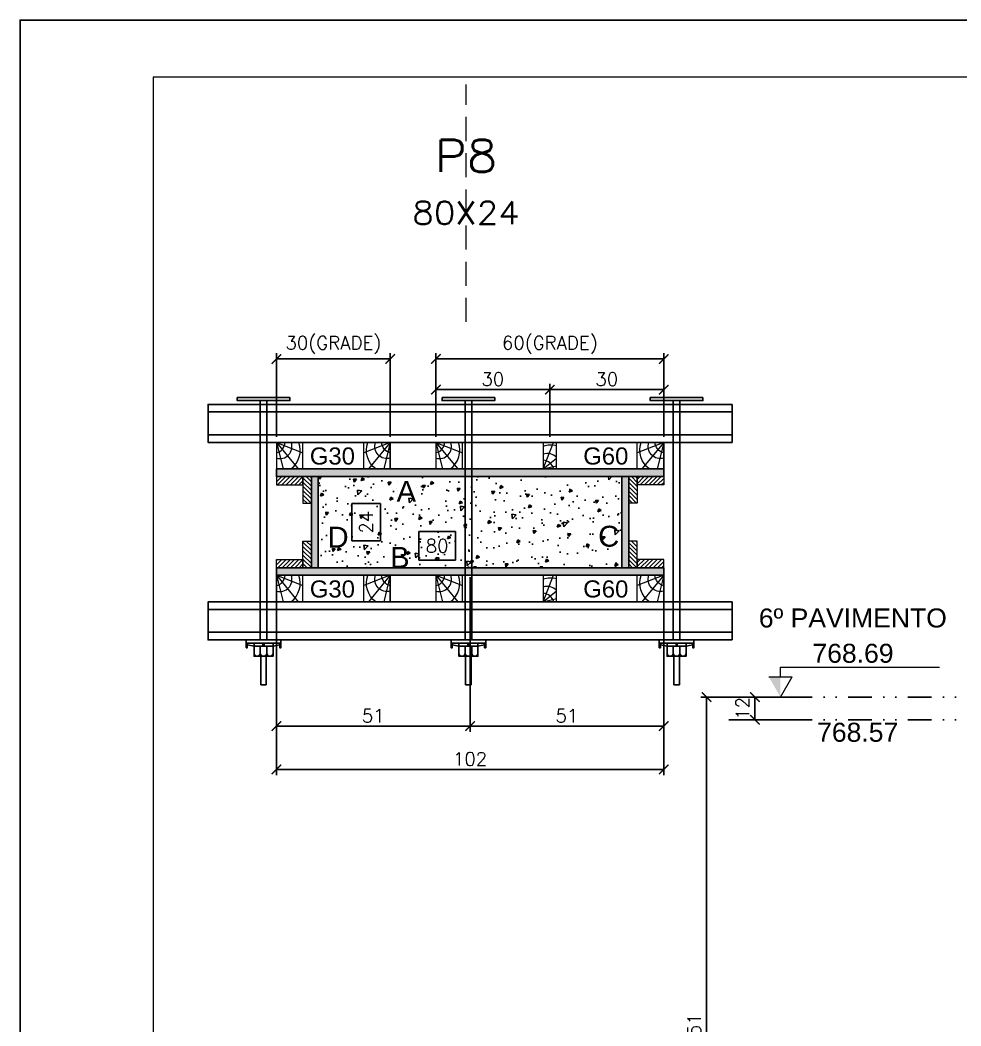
# Model space of a CAD drawing. Extents: x -23436 to 4767, y -4131 to 9755.
# Drawn here: x -17506 to -17011, y 4603 to 5132 of the extents above; entities that cross this region are included whole.
import ezdxf
from ezdxf.enums import TextEntityAlignment as Align

# ---------------------------------------------------------------- set-up
doc = ezdxf.new("R2010")
doc.units = 0
doc.header["$PDMODE"] = 2
doc.header["$PDSIZE"] = 10
for name, pattern in [('CABLIN', [0.35, 0.25, -0.1]), ('DIVIDE2', [0.625, 0.25, -0.125, 0, -0.125, 0, -0.125]), ('HIDDEN', [9.525, 6.35, -3.175])]:
    doc.linetypes.add(name, pattern=pattern)
doc.layers.get('0').update_dxf_attribs({"lineweight": 13})
doc.layers.get('Defpoints').update_dxf_attribs({"lineweight": 13})
for name, color, linetype in [('Barra de Ancoragem', 20, 'Continuous'), ('CHAPA', 1, 'Continuous'), ('Concreto', 250, 'HIDDEN'), ('Cota', 4, 'Continuous'), ('Hachura', 252, 'CABLIN'), ('MB Logo', 254, 'Continuous'), ('MEIO_PONT', 93, 'Continuous'), ('Nível', 160, 'Continuous'), ('Painéis', 30, 'Continuous'), ('Perfil Metálico', 224, 'Continuous'), ('Texto de Titulo', 7, 'Continuous'), ('Texto Nível', 251, 'Continuous'), ('Texto Qtd Sarr', 242, 'Continuous'), ('TEXTO_GERAL', 7, 'Continuous')]:
    doc.layers.add(name, color=color, linetype=linetype)
for name, color, linetype, lineweight in [('FOLHA MB', 7, 'Continuous', 13), ('Madeira', 100, 'Continuous', 13), ('Sarr 2.2x7', 40, 'Continuous', 9), ('sarrafo', 93, 'Continuous', 13), ('Texto Seção', 7, 'Continuous', 15)]:
    doc.layers.add(name, color=color, linetype=linetype, lineweight=lineweight)
doc.layers.add('Laje_Perimetro', color=7, linetype='Continuous', plot=False)
doc.styles.add('ARIAL', font='arial.ttf', dxfattribs={"oblique": 15, "height": 25})
doc.styles.add('ROMANS', font='romans.shx')
doc.styles.add('SANSSERIF', font='sas_____.pfb')
doc.dimstyles.new('COTA SECAO', dxfattribs={"dimtxt": 7, "dimasz": 5, "dimexe": 3, "dimexo": 3, "dimgap": 2, "dimtad": 3, "dimdec": 1, "dimlfac": 0.5, "dimzin": 12, "dimdsep": 46, "dimtxsty": 'ROMANS', "dimblk": 'ARCHTICK', "dimcen": 0, "dimclrd": 4, "dimclre": 4, "dimclrt": 1, "dimadec": 1, "dimazin": 3, "dimtfac": 1, "dimtdec": 1, "dimtmove": 0, "dimatfit": 3, "dimldrblk": 'OBLIQUE', "dimfxl": 0, "dimtolj": 1, "dimtzin": 12, "dimarcsym": 0})
doc.dimstyles.new('PAINEL', dxfattribs={"dimtxt": 7, "dimasz": 5, "dimexe": 3, "dimexo": 3, "dimgap": 3, "dimtad": 1, "dimdec": 1, "dimzin": 12, "dimdsep": 46, "dimtxsty": 'ROMANS', "dimblk": 'ARCHTICK', "dimcen": 0, "dimclrd": 4, "dimclre": 4, "dimclrt": 1, "dimadec": 1, "dimazin": 3, "dimtfac": 1, "dimtdec": 1, "dimtmove": 0, "dimatfit": 3, "dimldrblk": 'OBLIQUE', "dimfxl": 0, "dimtolj": 1, "dimtzin": 12, "dimarcsym": 0})
doc.dimstyles.new('SECÇÃO 2', dxfattribs={"dimtxt": 7, "dimasz": 6, "dimexe": 0.18, "dimexo": 2, "dimgap": -4, "dimtad": 3, "dimdec": 1, "dimlfac": 0.5, "dimzin": 12, "dimdsep": 46, "dimtxsty": 'ROMANS', "dimblk": 'ARCHTICK', "dimcen": 0.09, "dimse1": 1, "dimse2": 1, "dimsd1": 1, "dimsd2": 1, "dimclrd": 180, "dimclre": 5, "dimclrt": 1, "dimadec": 0, "dimazin": 3, "dimtfac": 1, "dimtdec": 1, "dimtofl": 0, "dimtmove": 0, "dimatfit": 3, "dimldrblk": 'ARCHTICK', "dimfxl": 0, "dimtolj": 1, "dimtzin": 0, "dimarcsym": 0})

# ---------------------------------------------------------------- blocks, each defined once
blk = doc.blocks.new('A$C169d8357')
at = {"layer": 'FOLHA MB', "color": 1}
for points in [[(0, 1199.94), (0, 149.94), (1485.02, 149.94), (1485.02, 1199.94)], [(70, 1169.94), (70, 179.94), (1455.02, 179.94), (1455.02, 1169.94)]]:
    blk.add_lwpolyline(points, close=True, dxfattribs=at)
blk = doc.blocks.new('ERTYERTYUYTURTYUTRYU')
at = {"layer": 'Barra de Ancoragem'}
for p, q in [((8963.33, 10873.8), (8963.33, 10855.54)), ((8964.88, 10869.68), (8964.1, 10873.21)), ((8985.14, 10863.2), (8985.14, 10866.14)), ((8964.88, 10859.66), (8964.1, 10856.13))]:
    blk.add_line(p, q, dxfattribs=at)
at = {"layer": 'Barra de Ancoragem', "flags": 128}
for points in [[(8961.54, 10855.54), (8961.54, 10873.8), (8963.33, 10873.8), (8963.33, 10855.54)], [(8963.33, 10873.8), (8965.7, 10873.8), (8965.7, 10873.21), (8963.33, 10873.21)], [(8963.33, 10869.68), (8964.88, 10869.68), (8964.88, 10859.66), (8963.33, 10859.66)], [(8963.33, 10856.13), (8965.7, 10856.13), (8965.7, 10855.54), (8963.33, 10855.54)]]:
    blk.add_lwpolyline(points, close=True, dxfattribs=at)
for points in [[(8964.88, 10859.66), (8970.14, 10859.66), (8970.14, 10869.68), (8964.88, 10869.68)], [(8964.88, 10864.37), (8963.33, 10864.37), (8963.33, 10864.96), (8964.88, 10864.96), (8964.88, 10864.37), (8964.88, 10864.96)], [(8985.14, 10863.2), (8970.14, 10863.2), (8970.14, 10866.14), (8985.14, 10866.14)]]:
    blk.add_lwpolyline(points, dxfattribs=at)
for points in [[(8964.88, 10866.44), (8968.96, 10866.44, 0.729796), (8968.96, 10869.68, 0.729796)], [(8964.88, 10862.9), (8968.96, 10862.9, 0.666667), (8968.96, 10866.44, 0.666667)]]:
    blk.add_lwpolyline(points, format="xyb", dxfattribs=at)
at = {"layer": 'Barra de Ancoragem'}
blk.add_arc((8968.44, 10861.28), 1.7, 287.7564, 72.2436, dxfattribs=at)
blk = doc.blocks.new('*D132')
at = {"layer": 'Cota', "color": 180, "lineweight": -2, "transparency": 16777216}
for p, q in [((-17277.1, 4862.92), (-17296.43, 4862.92)), ((-17296.43, 4862.92), (-17296.43, 4847.92)), ((-17277.1, 4847.92), (-17277.1, 4862.92)), ((-17296.43, 4847.92), (-17277.1, 4847.92))]:
    blk.add_line(p, q, dxfattribs=at)
at = {"layer": 'Defpoints', "color": 0, "transparency": 16777216}
for p in [(-17349.4, 4843.92), (-17189.4, 4843.92), (-17189.4, 4843.92)]:
    blk.add_point(p, dxfattribs=at)
at = {"layer": 'Cota', "color": 1, "transparency": 16777216, "insert": (-17286.77, 4855.42), "char_height": 7, "attachment_point": 5, "style": 'ROMANS'}
blk.add_mtext('\\A1;80', dxfattribs=at)
blk = doc.blocks.new('_ArchTick')
at = {"color": 0, "linetype": 'ByBlock', "const_width": 0.15}
blk.add_lwpolyline([(-0.5, -0.5), (0.5, 0.5)], dxfattribs=at)
blk = doc.blocks.new('*D133')
at = {"layer": 'Cota', "color": 4, "lineweight": -2, "transparency": 16777216}
for p, q in [((-17371.4, 4836.92), (-17371.4, 4734.72)), ((-17167.4, 4836.92), (-17167.4, 4734.72)), ((-17371.4, 4737.72), (-17167.4, 4737.72))]:
    blk.add_line(p, q, dxfattribs=at)
at = {"layer": 'Defpoints', "color": 0, "transparency": 16777216}
for p in [(-17371.4, 4839.92), (-17167.4, 4839.92), (-17167.4, 4737.72)]:
    blk.add_point(p, dxfattribs=at)
at = {"layer": 'Cota', "color": 4, "lineweight": -2, "transparency": 16777216, "xscale": 5, "yscale": 5, "zscale": 5, "rotation": 180}
blk.add_blockref('_ArchTick', (-17371.4, 4737.72), dxfattribs=at)
at = {"layer": 'Cota', "color": 4, "lineweight": -2, "transparency": 16777216, "xscale": 5, "yscale": 5, "zscale": 5}
blk.add_blockref('_ArchTick', (-17167.4, 4737.72), dxfattribs=at)
at = {"layer": 'Cota', "color": 1, "transparency": 16777216, "insert": (-17269.4, 4743.22), "char_height": 7, "attachment_point": 5, "style": 'ROMANS'}
blk.add_mtext('\\A1;102', dxfattribs=at)
blk = doc.blocks.new('_OBLIQUE')
at = {"color": 0, "linetype": 'ByBlock', "lineweight": -2}
for p, q in [((0, 0), (-1, 0)), ((-0.5, -0.5), (0.5, 0.5))]:
    blk.add_line(p, q, dxfattribs=at)
blk = doc.blocks.new('*D134')
at = {"layer": 'Cota', "color": 4, "lineweight": -2, "transparency": 16777216}
for p, q in [((-17269.4, 4838.92), (-17269.4, 4757.49)), ((-17371.4, 4802.92), (-17371.4, 4757.49)), ((-17371.4, 4760.49), (-17269.4, 4760.49))]:
    blk.add_line(p, q, dxfattribs=at)
at = {"layer": 'Defpoints', "color": 0, "transparency": 16777216}
for p in [(-17269.4, 4841.92), (-17371.4, 4805.92), (-17269.4, 4760.49)]:
    blk.add_point(p, dxfattribs=at)
at = {"layer": 'Cota', "color": 4, "lineweight": -2, "transparency": 16777216, "xscale": 5, "yscale": 5, "zscale": 5, "rotation": 180}
blk.add_blockref('_ArchTick', (-17371.4, 4760.49), dxfattribs=at)
at = {"layer": 'Cota', "color": 4, "lineweight": -2, "transparency": 16777216, "xscale": 5, "yscale": 5, "zscale": 5}
blk.add_blockref('_ArchTick', (-17269.4, 4760.49), dxfattribs=at)
at = {"layer": 'Cota', "color": 1, "transparency": 16777216, "insert": (-17320.4, 4765.99), "char_height": 7, "attachment_point": 5, "style": 'ROMANS'}
blk.add_mtext('\\A1;51', dxfattribs=at)
blk = doc.blocks.new('*D135')
at = {"layer": 'Cota', "color": 4, "lineweight": -2, "transparency": 16777216}
for p, q in [((-17269.4, 4838.92), (-17269.4, 4757.49)), ((-17167.4, 4802.92), (-17167.4, 4757.49)), ((-17167.4, 4760.49), (-17269.4, 4760.49))]:
    blk.add_line(p, q, dxfattribs=at)
at = {"layer": 'Defpoints', "color": 0, "transparency": 16777216}
for p in [(-17269.4, 4841.92), (-17167.4, 4805.92), (-17269.4, 4760.49)]:
    blk.add_point(p, dxfattribs=at)
at = {"layer": 'Cota', "color": 4, "lineweight": -2, "transparency": 16777216, "xscale": 5, "yscale": 5, "zscale": 5, "rotation": 180}
blk.add_blockref('_ArchTick', (-17269.4, 4760.49), dxfattribs=at)
at = {"layer": 'Cota', "color": 4, "lineweight": -2, "transparency": 16777216, "xscale": 5, "yscale": 5, "zscale": 5}
blk.add_blockref('_ArchTick', (-17167.4, 4760.49), dxfattribs=at)
at = {"layer": 'Cota', "color": 1, "transparency": 16777216, "insert": (-17218.4, 4765.99), "char_height": 7, "attachment_point": 5, "style": 'ROMANS'}
blk.add_mtext('\\A1;51', dxfattribs=at)
blk = doc.blocks.new('*D136')
at = {"layer": 'Cota', "color": 180, "lineweight": -2, "transparency": 16777216}
for p, q in [((-17316.6, 4877.76), (-17331.6, 4877.76)), ((-17331.6, 4877.76), (-17331.6, 4858.09)), ((-17316.6, 4858.09), (-17316.6, 4877.76)), ((-17331.6, 4858.09), (-17316.6, 4858.09))]:
    blk.add_line(p, q, dxfattribs=at)
at = {"layer": 'Defpoints', "color": 0, "transparency": 16777216}
for p in [(-17349.4, 4891.92), (-17312.6, 4891.92), (-17349.4, 4843.92)]:
    blk.add_point(p, dxfattribs=at)
at = {"layer": 'Cota', "color": 1, "transparency": 16777216, "insert": (-17324.1, 4867.92), "char_height": 7, "attachment_point": 5, "rotation": 90, "style": 'ROMANS'}
blk.add_mtext('\\A1;24', dxfattribs=at)
blk = doc.blocks.new('titulo1')
at = {"layer": 'Defpoints', "color": 252, "linetype": 'HIDDEN', "ltscale": 2}
blk.add_line((0, 0), (0, 125), dxfattribs=at)
at = {"layer": 'Defpoints', "style": 'ROMANS', "oblique": 15}
blk.add_attdef('FOLHA', text='', height=10, dxfattribs=at).set_placement((0, 15.58), align=Align.MIDDLE_CENTER)
at = {"layer": 'Texto Qtd Sarr', "color": 3, "style": 'ROMANS', "oblique": 15}
for tag, height, p in [('TITULO', 17, (0, 71.45)), ('SEÇÃO', 12, (0, 41.55))]:
    blk.add_attdef(tag, text='', height=height, dxfattribs=at).set_placement(p, align=Align.MIDDLE_CENTER)
blk = doc.blocks.new('*D141')
at = {"layer": 'Cota', "color": 4, "lineweight": -2, "transparency": 16777216}
for p, q in [((-17111.8, 4775.85), (-17147.85, 4775.85)), ((-17144.85, 4775.85), (-17144.85, 4424.85)), ((-17111.8, 4424.85), (-17147.85, 4424.85))]:
    blk.add_line(p, q, dxfattribs=at)
at = {"layer": 'Defpoints', "color": 0, "transparency": 16777216}
for p in [(-17108.8, 4775.85), (-17144.85, 4424.85), (-17108.8, 4424.85)]:
    blk.add_point(p, dxfattribs=at)
at = {"layer": 'Cota', "color": 4, "lineweight": -2, "transparency": 16777216, "xscale": 5, "yscale": 5, "zscale": 5}
for p, rotation in [((-17144.85, 4775.85), 90), ((-17144.85, 4424.85), 270)]:
    blk.add_blockref('_ArchTick', p, dxfattribs=dict(at, rotation=rotation))
at = {"layer": 'Cota', "color": 1, "transparency": 16777216, "insert": (-17151.35, 4600.35), "char_height": 7, "attachment_point": 5, "rotation": 90, "style": 'ROMANS'}
blk.add_mtext('\\A1;351', dxfattribs=at)
blk = doc.blocks.new('*D171')
at = {"layer": 'Cota', "color": 4, "lineweight": -2, "transparency": 16777216}
for p, q in [((-17101.14, 4775.85), (-17122.37, 4775.85)), ((-17119.37, 4775.85), (-17119.37, 4763.85)), ((-17101.14, 4763.85), (-17122.37, 4763.85))]:
    blk.add_line(p, q, dxfattribs=at)
at = {"layer": 'Defpoints', "color": 0, "transparency": 16777216}
for p in [(-17098.14, 4775.85), (-17119.37, 4763.85), (-17098.14, 4763.85)]:
    blk.add_point(p, dxfattribs=at)
at = {"layer": 'Cota', "color": 4, "lineweight": -2, "transparency": 16777216, "xscale": 5, "yscale": 5, "zscale": 5}
for p, rotation in [((-17119.37, 4775.85), 90), ((-17119.37, 4763.85), 270)]:
    blk.add_blockref('_ArchTick', p, dxfattribs=dict(at, rotation=rotation))
at = {"layer": 'Cota', "color": 1, "transparency": 16777216, "insert": (-17125.87, 4769.85), "char_height": 7, "attachment_point": 5, "rotation": 90, "style": 'ROMANS'}
blk.add_mtext('\\A1;12', dxfattribs=at)
blk = doc.blocks.new('PONTALETE')
at = {"layer": 'Madeira'}
for q in [(2.71, 7), (7, 5.76), (7, 1.74)]:
    blk.add_line((0, 0), q, dxfattribs=at)
blk.add_lwpolyline([(0, 0), (7, 0), (7, 7), (0, 7)], close=True, dxfattribs=at)
for centre, radius, start, end in [((2.04, 0.06), 6.23, 37.2818, 109.0913), ((1.09, 0.9), 3.19, 343.603, 109.9847), ((-0.21, -0.78), 3.09, 14.6322, 86.0383)]:
    blk.add_arc(centre, radius, start, end, dxfattribs=at)
blk = doc.blocks.new('*D865')
at = {"layer": 'Cota', "color": 4, "lineweight": -2, "transparency": 16777216}
for p, q in [((-17371.4, 4912.92), (-17371.4, 4956.85)), ((-17311.4, 4912.92), (-17311.4, 4956.85)), ((-17371.4, 4953.85), (-17311.4, 4953.85))]:
    blk.add_line(p, q, dxfattribs=at)
at = {"layer": 'Defpoints', "color": 0, "transparency": 16777216}
for p in [(-17311.4, 4953.85), (-17371.4, 4909.92), (-17311.4, 4909.92)]:
    blk.add_point(p, dxfattribs=at)
at = {"layer": 'Cota', "color": 4, "lineweight": -2, "transparency": 16777216, "xscale": 5, "yscale": 5, "zscale": 5, "rotation": 180}
blk.add_blockref('_ArchTick', (-17371.4, 4953.85), dxfattribs=at)
at = {"layer": 'Cota', "color": 4, "lineweight": -2, "transparency": 16777216, "xscale": 5, "yscale": 5, "zscale": 5}
blk.add_blockref('_ArchTick', (-17311.4, 4953.85), dxfattribs=at)
at = {"layer": 'Cota', "color": 1, "transparency": 16777216, "insert": (-17341.4, 4961.18), "char_height": 7, "attachment_point": 5, "style": 'ROMANS'}
blk.add_mtext('\\A1;30(GRADE)', dxfattribs=at)
blk = doc.blocks.new('*D866')
at = {"layer": 'Cota', "color": 4, "lineweight": -2, "transparency": 16777216}
for p, q in [((-17287.4, 4912.92), (-17287.4, 4956.85)), ((-17167.4, 4912.92), (-17167.4, 4956.85)), ((-17287.4, 4953.85), (-17167.4, 4953.85))]:
    blk.add_line(p, q, dxfattribs=at)
at = {"layer": 'Defpoints', "color": 0, "transparency": 16777216}
for p in [(-17167.4, 4953.85), (-17287.4, 4909.92), (-17167.4, 4909.92)]:
    blk.add_point(p, dxfattribs=at)
at = {"layer": 'Cota', "color": 4, "lineweight": -2, "transparency": 16777216, "xscale": 5, "yscale": 5, "zscale": 5, "rotation": 180}
blk.add_blockref('_ArchTick', (-17287.4, 4953.85), dxfattribs=at)
at = {"layer": 'Cota', "color": 4, "lineweight": -2, "transparency": 16777216, "xscale": 5, "yscale": 5, "zscale": 5}
blk.add_blockref('_ArchTick', (-17167.4, 4953.85), dxfattribs=at)
at = {"layer": 'Cota', "color": 1, "transparency": 16777216, "insert": (-17227.4, 4961.18), "char_height": 7, "attachment_point": 5, "style": 'ROMANS'}
blk.add_mtext('\\A1;60(GRADE)', dxfattribs=at)
blk = doc.blocks.new('MEIO PONTALETE')
at = {"layer": 'Madeira'}
for q in [(2.71, 7), (3.5, 2.88), (3.5, 0.87)]:
    blk.add_line((0, 0), q, dxfattribs=at)
blk.add_lwpolyline([(0, 0), (3.5, 0), (3.5, 7), (0, 7)], close=True, dxfattribs=at)
for centre, radius, start, end in [((2.04, 0.06), 6.23, 76.4499, 109.0913), ((1.09, 0.9), 3.19, 40.9063, 109.9847), ((-0.21, -0.78), 3.09, 14.6322, 86.0383)]:
    blk.add_arc(centre, radius, start, end, dxfattribs=at)
blk = doc.blocks.new('*D867')
at = {"layer": 'Cota', "color": 4, "lineweight": -2, "transparency": 16777216}
for p, q in [((-17287.4, 4912.92), (-17287.4, 4940.69)), ((-17287.4, 4937.69), (-17227.4, 4937.69)), ((-17227.4, 4912.92), (-17227.4, 4940.69))]:
    blk.add_line(p, q, dxfattribs=at)
at = {"layer": 'Defpoints', "color": 0, "transparency": 16777216}
for p in [(-17227.4, 4937.69), (-17287.4, 4909.92), (-17227.4, 4909.92)]:
    blk.add_point(p, dxfattribs=at)
at = {"layer": 'Cota', "color": 4, "lineweight": -2, "transparency": 16777216, "xscale": 5, "yscale": 5, "zscale": 5, "rotation": 180}
blk.add_blockref('_ArchTick', (-17287.4, 4937.69), dxfattribs=at)
at = {"layer": 'Cota', "color": 4, "lineweight": -2, "transparency": 16777216, "xscale": 5, "yscale": 5, "zscale": 5}
blk.add_blockref('_ArchTick', (-17227.4, 4937.69), dxfattribs=at)
at = {"layer": 'Cota', "color": 1, "transparency": 16777216, "insert": (-17257.4, 4943.19), "char_height": 7, "attachment_point": 5, "style": 'ROMANS'}
blk.add_mtext('\\A1;30', dxfattribs=at)
blk = doc.blocks.new('*D868')
at = {"layer": 'Cota', "color": 4, "lineweight": -2, "transparency": 16777216}
for p, q in [((-17227.4, 4916.92), (-17227.4, 4940.69)), ((-17227.4, 4937.69), (-17167.4, 4937.69)), ((-17167.4, 4912.92), (-17167.4, 4940.69))]:
    blk.add_line(p, q, dxfattribs=at)
at = {"layer": 'Defpoints', "color": 0, "transparency": 16777216}
for p in [(-17167.4, 4937.69), (-17227.4, 4913.92), (-17167.4, 4909.92)]:
    blk.add_point(p, dxfattribs=at)
at = {"layer": 'Cota', "color": 4, "lineweight": -2, "transparency": 16777216, "xscale": 5, "yscale": 5, "zscale": 5, "rotation": 180}
blk.add_blockref('_ArchTick', (-17227.4, 4937.69), dxfattribs=at)
at = {"layer": 'Cota', "color": 4, "lineweight": -2, "transparency": 16777216, "xscale": 5, "yscale": 5, "zscale": 5}
blk.add_blockref('_ArchTick', (-17167.4, 4937.69), dxfattribs=at)
at = {"layer": 'Cota', "color": 1, "transparency": 16777216, "insert": (-17197.4, 4943.19), "char_height": 7, "attachment_point": 5, "style": 'ROMANS'}
blk.add_mtext('\\A1;30', dxfattribs=at)

msp = doc.modelspace()

# ---------------------------------------------------------------- hatches: boundary and pattern name
at = {"layer": 'Concreto'}
h = msp.add_hatch(dxfattribs=at)
h.set_pattern_fill('AR-CONC', color=256, scale=0.1, angle=180)
h.set_pattern_definition([(230, (-24391.519, -12405.523), (-18.218467, 1.593909), [1.905, -20.955]), (175, (-24391.519, -12405.523), (3.524342, -19.105685), [1.524, -16.764058]), (280.45144, (-24393.037, -12405.39), (-14.694125, -17.511775), [1.619, -17.809024]), (226.1842, (-24391.519, -12410.603), (-27.107904, 4.204233), [2.8575, -31.4325]), (276.63556, (-24393.778, -12410.253), (-23.740413, -24.742612), [2.428502, -26.71356]), (171.18415, (-24391.52, -12410.603), (-23.740413, -24.742612), [2.285997, -25.145973]), (201, (-24394.059, -12409.333), (-15.161439, 10.22652), [1.905, -20.955]), (146, (-24394.059, -12409.333), (-6.180203, -18.418797), [1.524, -16.764]), (251.45144, (-24395.322, -12408.481), (-21.341642, -8.192277), [1.619, -17.808994]), (217.5, (-24391.519, -12405.523), (-0.3088603, -8.455504), [0, -16.5608, 0, -17.018, 0, -16.8275]), (187.5, (-24391.519, -12405.523), (-6.6819663, -10.0180575), [0, -9.7028, 0, -16.1798, 0, -6.4135]), (147.5, (-24385.855, -12405.523), (-13.5590595, 0.5728744), [0, -6.35, 0, -19.812, 0, -26.289]), (137.5, (-24383.315, -12405.523), (-14.812918, -2.542649), [0, -8.255, 0, -13.1572, 0, -18.669])])
h.paths.add_polyline_path([(-17349.397, 4891.922), (-17349.397, 4843.922), (-17189.397, 4843.922), (-17189.397, 4891.922)])
at = {"layer": 'Hachura'}
h = msp.add_hatch(color=256, dxfattribs=at)
h.dxf.hatch_style = 1
h.paths.add_polyline_path([(-17167.397, 4891.922), (-17167.397, 4895.922), (-17371.397, 4895.922), (-17371.397, 4891.922)])
h = msp.add_hatch(color=256, dxfattribs=at)
h.dxf.hatch_style = 1
h.paths.add_polyline_path([(-17167.397, 4891.922), (-17167.397, 4895.922), (-17371.397, 4895.922), (-17371.397, 4891.922)])
h = msp.add_hatch(dxfattribs=at)
h.set_pattern_fill('ANSI31', color=256, scale=0.5, angle=180, style=0)
h.set_pattern_definition([(225, (-26495.3491, -18037.4863), (1.12253202, -1.12253202), [])])
h.paths.add_polyline_path([(-17357.397, 4891.922), (-17357.397, 4887.522), (-17371.397, 4887.522), (-17371.397, 4891.922)])
h = msp.add_hatch(dxfattribs=at)
h.set_pattern_fill('ANSI31', color=256, scale=0.5, angle=90, style=0)
h.set_pattern_definition([(135, (-40282.4054, 14015.8737), (-1.12253202, -1.12253202), [])])
h.paths.add_polyline_path([(-17352.997, 4877.922), (-17357.397, 4877.922), (-17357.397, 4891.922), (-17352.997, 4891.922)])
h = msp.add_hatch(color=256, dxfattribs=at)
h.dxf.hatch_style = 1
h.paths.add_polyline_path([(-17352.997, 4843.922), (-17349.397, 4843.922), (-17349.397, 4891.922), (-17352.997, 4891.922)])
h = msp.add_hatch(color=256, dxfattribs=at)
h.dxf.hatch_style = 1
h.paths.add_polyline_path([(-17352.997, 4843.922), (-17349.397, 4843.922), (-17349.397, 4891.922), (-17352.997, 4891.922)])
h = msp.add_hatch(color=256, dxfattribs=at)
h.dxf.hatch_style = 1
h.paths.add_polyline_path([(-17189.397, 4843.922), (-17185.797, 4843.922), (-17185.797, 4891.922), (-17189.397, 4891.922)])
h = msp.add_hatch(color=256, dxfattribs=at)
h.dxf.hatch_style = 1
h.paths.add_polyline_path([(-17189.397, 4843.922), (-17185.797, 4843.922), (-17185.797, 4891.922), (-17189.397, 4891.922)])
h = msp.add_hatch(dxfattribs=at)
h.set_pattern_fill('ANSI31', color=256, scale=0.5, angle=90, style=0)
h.set_pattern_definition([(135, (-40288.4054, 14015.8737), (-1.12253202, -1.12253202), [])])
h.paths.add_polyline_path([(-17185.797, 4877.922), (-17181.397, 4877.922), (-17181.397, 4891.922), (-17185.797, 4891.922)])
h = msp.add_hatch(dxfattribs=at)
h.set_pattern_fill('ANSI31', color=256, scale=0.5, angle=180, style=0)
h.set_pattern_definition([(225, (-26670.3491, -18037.4863), (1.12253202, -1.12253202), [])])
h.paths.add_polyline_path([(-17181.397, 4891.922), (-17181.397, 4887.522), (-17167.397, 4887.522), (-17167.397, 4891.922)])
h = msp.add_hatch(dxfattribs=at)
h.set_pattern_fill('ANSI31', color=256, scale=0.5, angle=90, style=0)
h.set_pattern_definition([(135, (-40282.4054, 14017.8737), (-1.12253202, -1.12253202), [])])
h.paths.add_polyline_path([(-17352.997, 4857.922), (-17357.397, 4857.922), (-17357.397, 4843.922), (-17352.997, 4843.922)])
h = msp.add_hatch(dxfattribs=at)
h.set_pattern_fill('ANSI31', color=256, scale=0.5, angle=90, style=0)
h.set_pattern_definition([(135, (-40288.4054, 14017.8737), (-1.12253202, -1.12253202), [])])
h.paths.add_polyline_path([(-17185.797, 4857.922), (-17181.397, 4857.922), (-17181.397, 4843.922), (-17185.797, 4843.922)])
h = msp.add_hatch(dxfattribs=at)
h.set_pattern_fill('ANSI31', color=256, scale=0.5, angle=180, style=0)
h.set_pattern_definition([(225, (-26495.3491, -18047.4863), (1.12253202, -1.12253202), [])])
h.paths.add_polyline_path([(-17357.397, 4843.922), (-17357.397, 4848.322), (-17371.397, 4848.322), (-17371.397, 4843.922)])
h = msp.add_hatch(dxfattribs=at)
h.set_pattern_fill('ANSI31', color=256, scale=0.5, angle=180, style=0)
h.set_pattern_definition([(225, (-26670.3491, -18047.4863), (1.12253202, -1.12253202), [])])
h.paths.add_polyline_path([(-17181.397, 4843.922), (-17181.397, 4848.322), (-17167.397, 4848.322), (-17167.397, 4843.922)])
h = msp.add_hatch(color=256, dxfattribs=at)
h.dxf.hatch_style = 1
h.paths.add_polyline_path([(-17167.397, 4843.922), (-17167.397, 4839.922), (-17371.397, 4839.922), (-17371.397, 4843.922)])
h = msp.add_hatch(color=256, dxfattribs=at)
h.dxf.hatch_style = 1
h.paths.add_polyline_path([(-17167.397, 4843.922), (-17167.397, 4839.922), (-17371.397, 4839.922), (-17371.397, 4843.922)])
at = {"layer": 'Sarr 2.2x7'}
h = msp.add_hatch(color=0, dxfattribs=at)
h.dxf.hatch_style = 1
h.paths.add_polyline_path([(-17105.922, 4786.53), (-17112.09, 4786.53), (-17105.922, 4775.846)])

# ---------------------------------------------------------------- linework, layer by layer
at = {"color": 0}
for p in [(-17112.09, 4786.53), (-17105.922, 4775.846)]:
    msp.add_line(p, (-17099.754, 4786.53), dxfattribs=at)
for points in [[(-17311.397, 4895.922), (-17311.397, 4909.922), (-17371.397, 4909.922), (-17371.397, 4895.922)], [(-17167.397, 4895.922), (-17167.397, 4909.922), (-17287.397, 4909.922), (-17287.397, 4895.922)], [(-17167.397, 4839.922), (-17167.397, 4825.922), (-17371.397, 4825.922), (-17371.397, 4839.922)], [(-17311.397, 4825.922), (-17311.397, 4839.922), (-17371.397, 4839.922), (-17371.397, 4825.922)], [(-17167.397, 4825.922), (-17167.397, 4839.922), (-17287.397, 4839.922), (-17287.397, 4825.922)]]:
    msp.add_lwpolyline(points, close=True)
msp.add_lwpolyline([(-17105.922, 4786.53), (-17105.922, 4791.54), (-17022.184, 4791.54)], dxfattribs=at)
at = {"layer": 'Barra de Ancoragem', "flags": 128}
for points in [[(-17392.041, 4933.522), (-17364.305, 4933.522), (-17364.305, 4931.922), (-17392.041, 4931.922)], [(-17376.397, 4931.922), (-17376.397, 4805.922), (-17379.949, 4805.922), (-17379.949, 4931.922)], [(-17284.134, 4933.522), (-17256.397, 4933.522), (-17256.397, 4931.922), (-17284.134, 4931.922)], [(-17268.49, 4931.922), (-17268.49, 4805.922), (-17272.041, 4805.922), (-17272.041, 4931.922)], [(-17146.753, 4933.522), (-17174.49, 4933.522), (-17174.49, 4931.922), (-17146.753, 4931.922)], [(-17162.397, 4931.922), (-17162.397, 4805.922), (-17158.846, 4805.922), (-17158.846, 4931.922)]]:
    msp.add_lwpolyline(points, close=True, dxfattribs=at)
at = {"layer": 'CHAPA'}
for points in [[(-17167.397, 4891.922), (-17167.397, 4895.922), (-17371.397, 4895.922), (-17371.397, 4891.922)], [(-17167.397, 4891.922), (-17167.397, 4895.922), (-17371.397, 4895.922), (-17371.397, 4891.922)], [(-17352.997, 4843.922), (-17349.397, 4843.922), (-17349.397, 4891.922), (-17352.997, 4891.922)], [(-17352.997, 4843.922), (-17349.397, 4843.922), (-17349.397, 4891.922), (-17352.997, 4891.922)], [(-17189.397, 4843.922), (-17185.797, 4843.922), (-17185.797, 4891.922), (-17189.397, 4891.922)], [(-17189.397, 4843.922), (-17185.797, 4843.922), (-17185.797, 4891.922), (-17189.397, 4891.922)], [(-17167.397, 4843.922), (-17167.397, 4839.922), (-17371.397, 4839.922), (-17371.397, 4843.922)], [(-17167.397, 4843.922), (-17167.397, 4839.922), (-17371.397, 4839.922), (-17371.397, 4843.922)]]:
    msp.add_lwpolyline(points, close=True, dxfattribs=at)
at = {"layer": 'Laje_Perimetro'}
msp.add_lwpolyline([(-16021.356, 5132.259), (-17506.377, 5132.259), (-17506.377, 4082.259), (-16021.356, 4082.259)], close=True, dxfattribs=at)
at = {"layer": 'Nível', "color": 3, "linetype": 'DIVIDE2', "ltscale": 50}
msp.add_line((-17133.168, 4775.846), (-16129.273, 4775.846), dxfattribs=at)
at = {"layer": 'Nível', "linetype": 'DIVIDE2', "ltscale": 50}
msp.add_line((-17133.168, 4763.846), (-16129.273, 4763.846), dxfattribs=at)
at = {"layer": 'Painéis', "color": 32, "true_color": 0xcd6928}
msp.add_lwpolyline([(-17349.397, 4891.922), (-17349.397, 4843.922), (-17189.397, 4843.922), (-17189.397, 4891.922)], close=True, dxfattribs=at)
at = {"layer": 'Perfil Metálico'}
for points in [[(-17131.397, 4929.922), (-17131.397, 4909.922), (-17407.397, 4909.922), (-17407.397, 4929.922)], [(-17407.397, 4913.922), (-17407.397, 4925.922), (-17131.397, 4925.922), (-17131.397, 4913.922)], [(-17131.397, 4805.922), (-17131.397, 4825.922), (-17407.397, 4825.922), (-17407.397, 4805.922)], [(-17407.397, 4821.922), (-17407.397, 4809.922), (-17131.397, 4809.922), (-17131.397, 4821.922)]]:
    msp.add_lwpolyline(points, close=True, dxfattribs=at)
at = {"layer": 'sarrafo'}
for points in [[(-17371.397, 4887.522), (-17357.397, 4887.522), (-17357.397, 4891.922), (-17371.397, 4891.922)], [(-17357.397, 4891.922), (-17357.397, 4877.922), (-17352.997, 4877.922), (-17352.997, 4891.922)], [(-17181.397, 4891.922), (-17181.397, 4877.922), (-17185.797, 4877.922), (-17185.797, 4891.922)], [(-17167.397, 4887.522), (-17181.397, 4887.522), (-17181.397, 4891.922), (-17167.397, 4891.922)], [(-17357.397, 4843.922), (-17357.397, 4857.922), (-17352.997, 4857.922), (-17352.997, 4843.922)], [(-17181.397, 4843.922), (-17181.397, 4857.922), (-17185.797, 4857.922), (-17185.797, 4843.922)], [(-17371.397, 4848.322), (-17357.397, 4848.322), (-17357.397, 4843.922), (-17371.397, 4843.922)], [(-17167.397, 4848.322), (-17181.397, 4848.322), (-17181.397, 4843.922), (-17167.397, 4843.922)]]:
    msp.add_lwpolyline(points, close=True, dxfattribs=at)

# ---------------------------------------------------------------- block references
at = {"xscale": -1, "rotation": 90}
msp.add_blockref('ERTYERTYUYTURTYUTRYU', (-6513.504, 13767.467), dxfattribs=at)
at = {"rotation": 270}
for p in [(-28134.934, 13767.467), (-28025.29, 13767.467)]:
    msp.add_blockref('ERTYERTYUYTURTYUTRYU', p, dxfattribs=at)
at = {"layer": 'MB Logo'}
msp.add_blockref('A$C169d8357', (-17506.377, 3932.321), dxfattribs=at)
at = {"layer": 'MEIO_PONT', "yscale": 2, "zscale": 2}
for p, xscale, rotation in [((-17371.397, 4909.922), 2, 270), ((-17311.397, 4909.922), -2, 90), ((-17287.397, 4909.922), 2, 270), ((-17167.397, 4909.922), -2, 90), ((-17371.397, 4839.922), 2, 270), ((-17311.397, 4839.922), -2, 90), ((-17287.397, 4839.922), 2, 270), ((-17167.397, 4839.922), -2, 90)]:
    msp.add_blockref('PONTALETE', p, dxfattribs=dict(at, xscale=xscale, rotation=rotation))
at = {"layer": 'MEIO_PONT', "xscale": 1.999999997962732, "yscale": 1.999999997962732, "zscale": 1.999999997962732}
for p in [(-17230.897, 4895.922), (-17230.897, 4825.922)]:
    msp.add_blockref('MEIO PONTALETE', p, dxfattribs=at)
at = {"layer": 'Texto Seção'}
ref = msp.add_blockref('titulo1', (-17271.52, 4973.311), dxfattribs=at)
ref.add_attrib('TITULO', 'P8', dxfattribs={"layer": 'Texto de Titulo', "color": 7, "height": 17, "style": 'ROMANS', "width": 1.1}).set_placement((-17271.52, 5060.811), align=Align.MIDDLE_CENTER)
ref.add_attrib('SEÇÃO', '80X24', dxfattribs={"layer": 'Texto de Titulo', "color": 7, "height": 12, "style": 'ROMANS', "width": 1.1}).set_placement((-17271.52, 5030.811), align=Align.MIDDLE_CENTER)

# ---------------------------------------------------------------- texts
at = {"layer": 'Texto Nível', "style": 'ARIAL'}
for s, p in [('6º PAVIMENTO', (-17018.297, 4812.468)), ('768.69', (-17046.359, 4793.876)), ('768.57', (-17043.89, 4752.293))]:
    msp.add_text(s, height=10, dxfattribs=at).set_placement(p, align=Align.RIGHT)
at = {"layer": 'TEXTO_GERAL', "color": 0, "linetype": 'Continuous', "style": 'SANSSERIF'}
for s, p in [('G30', (-17353.79, 4902.756)), ('G60', (-17209.79, 4902.756)), ('G30', (-17353.79, 4832.756)), ('G60', (-17209.79, 4832.756))]:
    msp.add_text(s, height=9, dxfattribs=at).set_placement(p, align=Align.MIDDLE_LEFT)
at = {"layer": 'TEXTO_GERAL', "style": 'ARIAL'}
for s, p in [('A', (-17302.967, 4884.168)), ('D', (-17338.9, 4860.027)), ('C', (-17196.397, 4860.51)), ('B', (-17306.373, 4849.391))]:
    msp.add_text(s, height=11, dxfattribs=at).set_placement(p, align=Align.MIDDLE_CENTER)

# ---------------------------------------------------------------- dimensions: what is measured, and where the dimension line sits
at = {"layer": 'Cota'}
for base, p1, p2, picture, middle in [((-17311.397, 4953.849), (-17371.397, 4909.922), (-17311.397, 4909.922), '*D865', (-17341.397, 4961.182)), ((-17167.397, 4953.849), (-17287.397, 4909.922), (-17167.397, 4909.922), '*D866', (-17227.397, 4961.182))]:
    dim = msp.add_linear_dim(base=base, p1=p1, p2=p2, text='<>(GRADE)', dimstyle='COTA SECAO', dxfattribs=at)
    dim.commit()
    dim.dimension.update_dxf_attribs({"geometry": picture, "text_midpoint": middle})
for base, p1, p2, picture, middle in [((-17227.397, 4937.695), (-17287.397, 4909.922), (-17227.397, 4909.922), '*D867', (-17257.397, 4943.195)), ((-17167.397, 4937.695), (-17227.397, 4913.922), (-17167.397, 4909.922), '*D868', (-17197.397, 4943.195)), ((-17269.397, 4760.491), (-17371.397, 4805.922), (-17269.397, 4841.922), '*D134', (-17320.397, 4765.991))]:
    dim = msp.add_linear_dim(base=base, p1=p1, p2=p2, dimstyle='COTA SECAO', dxfattribs=at)
    dim.commit()
    dim.dimension.update_dxf_attribs({"geometry": picture, "text_midpoint": middle})
dim = msp.add_linear_dim(base=(-17312.605, 4891.922), p1=(-17349.397, 4843.922), p2=(-17349.397, 4891.922), angle=90, dimstyle='SECÇÃO 2', dxfattribs=at)
dim.commit()
dim.dimension.update_dxf_attribs({"geometry": '*D136', "text_midpoint": (-17312.605, 4867.922), "dimtype": 160})
dim = msp.add_linear_dim(base=(-17189.397, 4843.922), p1=(-17349.397, 4843.922), p2=(-17189.397, 4843.922), dimstyle='SECÇÃO 2', dxfattribs=at)
dim.commit()
dim.dimension.update_dxf_attribs({"geometry": '*D132', "text_midpoint": (-17286.766, 4843.922), "dimtype": 160})
dim = msp.add_linear_dim(base=(-17269.397, 4760.491), p1=(-17167.397, 4805.922), p2=(-17269.397, 4841.922), angle=180, dimstyle='COTA SECAO', dxfattribs=at)
dim.commit()
dim.dimension.update_dxf_attribs({"geometry": '*D135', "text_midpoint": (-17218.397, 4765.991)})
dim = msp.add_linear_dim(base=(-17167.397, 4737.722), p1=(-17371.397, 4839.922), p2=(-17167.397, 4839.922), dimstyle='COTA SECAO', override={"dimdec": 1}, dxfattribs=at)
dim.commit()
dim.dimension.update_dxf_attribs({"geometry": '*D133', "text_midpoint": (-17269.397, 4743.222)})
dim = msp.add_linear_dim(base=(-17144.85, 4424.846), p1=(-17108.802, 4775.846), p2=(-17108.802, 4424.846), angle=90, dimstyle='PAINEL', override={"dimarcsym": 2}, dxfattribs=at)
dim.commit()
dim.dimension.update_dxf_attribs({"geometry": '*D141', "text_midpoint": (-17151.35, 4600.346)})
dim = msp.add_linear_dim(base=(-17119.366, 4763.846), p1=(-17098.139, 4775.846), p2=(-17098.139, 4763.846), angle=90, dimstyle='PAINEL', override={"dimarcsym": 2}, dxfattribs=at)
dim.commit()
dim.dimension.update_dxf_attribs({"geometry": '*D171', "text_midpoint": (-17119.366, 4769.846), "dimtype": 160})

doc.saveas('drawing.dxf')
